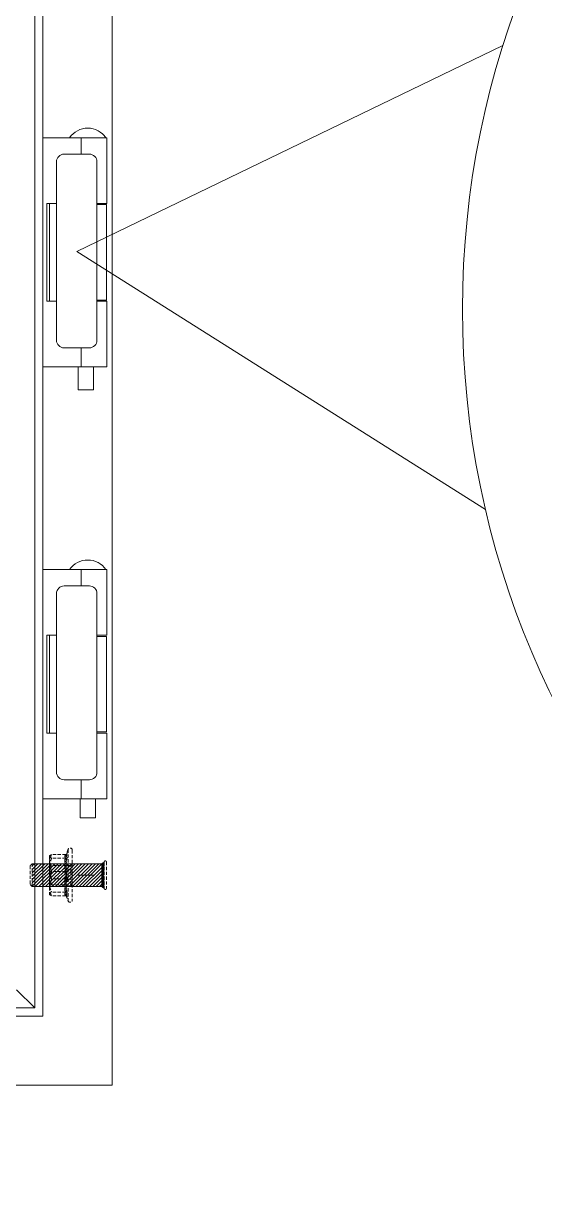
# Model space of a CAD drawing. Header units: millimetres. Extents: x 2222 to 6110, y 1393 to 4154.
# Drawn here: x 4687.4 to 4892, y 1960.4 to 2418.2 of the extents above; entities that cross this region are included whole.
import ezdxf

# ---------------------------------------------------------------- set-up
doc = ezdxf.new("R2010")
doc.units = ezdxf.units.MM
doc.linetypes.add('HIDDEN', pattern=[1.905, 1.27, -0.635])
doc.layers.add('AMLAYER_BENDLINE_BACK', color=1, linetype='HIDDEN')
doc.layers.add('BUSBAR', color=3, linetype='Continuous')

msp = doc.modelspace()

# ---------------------------------------------------------------- hatches: boundary and pattern name
at = {"layer": 'AMLAYER_BENDLINE_BACK', "lineweight": 9}
h = msp.add_hatch(dxfattribs=at)
h.set_pattern_fill('ANSI31', color=1, scale=7.5, style=0)
h.set_pattern_definition([(45, (50878.7345, 10829.9422), (-0.662912607, 0.662912607), [])])
edge = h.paths.add_edge_path()
edge.add_line((4718.25, 2086.3), (4718.25, 2087.25))
edge.add_line((4718.25, 2087.25), (4718.25, 2087.67))
edge.add_line((4718.25, 2087.67), (4718.25, 2088.17))
edge.add_line((4718.25, 2088.17), (4718.25, 2088.33))
edge.add_spline(control_points=[(4718.25, 2088.33), (4690.94, 2088.33)], knot_values=[0, 0, 1, 1], degree=1, periodic=0)
edge.add_line((4690.94, 2088.33), (4690.94, 2079.33))
edge.add_spline(control_points=[(4690.94, 2079.33), (4718.25, 2079.33)], knot_values=[0, 0, 1, 1], degree=1, periodic=0)
edge.add_line((4718.25, 2079.33), (4718.25, 2079.42))
edge.add_line((4718.25, 2079.42), (4718.25, 2080.11))
edge.add_line((4718.25, 2080.11), (4718.25, 2080.56))
edge.add_line((4718.25, 2080.56), (4718.25, 2080.73))
edge.add_line((4718.25, 2080.73), (4718.25, 2081.25))
edge.add_line((4718.25, 2081.25), (4718.25, 2082.32))
edge.add_line((4718.25, 2082.32), (4718.25, 2082.55))
edge.add_line((4718.25, 2082.55), (4718.25, 2082.72))
edge.add_line((4718.25, 2082.72), (4718.25, 2082.78))
edge.add_line((4718.25, 2082.78), (4718.25, 2083.77))
edge.add_line((4718.25, 2083.77), (4718.25, 2084.94))
edge.add_line((4718.25, 2084.94), (4718.25, 2085.11))
edge.add_line((4718.25, 2085.11), (4718.25, 2085.98))
edge.add_line((4718.25, 2085.98), (4718.25, 2086.3))

# ---------------------------------------------------------------- linework, layer by layer
at = {"color": 7, "linetype": 'Continuous', "lineweight": 9}
for p, q in [((4722.3, 2001.33), (4722.3, 2526.33)), ((4695.11, 2028.52), (4695.11, 2446.64)), ((4691.92, 2031.7), (4691.92, 2443.46)), ((4695.11, 2373.33), (4710.16, 2373.33)), ((4710.16, 2373.33), (4720.23, 2373.33)), ((4710.16, 2366.88), (4710.16, 2373.33)), ((4700.43, 2293.83), (4700.43, 2363.88)), ((4703.43, 2366.88), (4713.33, 2366.88)), ((4716.33, 2363.88), (4716.33, 2347.08)), ((4700.43, 2347.53), (4696.63, 2347.53)), ((4696.63, 2347.53), (4696.63, 2309.13)), ((4697.66, 2347.53), (4697.66, 2309.13)), ((4720.23, 2347.53), (4716.33, 2347.53)), ((4716.33, 2309.58), (4716.33, 2347.08)), ((4716.33, 2347.08), (4720.08, 2347.08)), ((4720.08, 2347.08), (4720.08, 2309.58)), ((4696.63, 2309.13), (4700.43, 2309.13)), ((4716.33, 2309.58), (4716.33, 2293.83)), ((4720.08, 2309.58), (4716.33, 2309.58)), ((4716.33, 2309.13), (4720.23, 2309.13)), ((4713.33, 2290.83), (4703.43, 2290.83)), ((4710.16, 2283.33), (4710.16, 2290.83)), ((4710.16, 2283.33), (4695.11, 2283.33)), ((4720.23, 2283.33), (4710.16, 2283.33)), ((4711.98, 2274.33), (4708.98, 2274.33)), ((4714.98, 2274.33), (4711.98, 2274.33)), ((4695.11, 2203.8), (4710.16, 2203.8)), ((4710.16, 2203.8), (4720.23, 2203.8)), ((4710.16, 2197.35), (4710.16, 2203.8)), ((4700.43, 2124.3), (4700.43, 2194.35)), ((4703.43, 2197.35), (4713.33, 2197.35)), ((4716.33, 2194.35), (4716.33, 2177.55)), ((4700.43, 2178), (4696.63, 2178)), ((4696.63, 2178), (4696.63, 2139.6)), ((4697.66, 2178), (4697.66, 2139.6)), ((4720.23, 2178), (4716.33, 2178)), ((4716.33, 2177.55), (4720.08, 2177.55)), ((4716.33, 2140.05), (4716.33, 2177.55)), ((4720.08, 2177.55), (4720.08, 2140.05)), ((4696.63, 2139.6), (4700.43, 2139.6)), ((4720.08, 2140.05), (4716.33, 2140.05)), ((4716.33, 2140.05), (4716.33, 2124.3)), ((4716.33, 2139.6), (4720.23, 2139.6)), ((4713.33, 2121.3), (4703.43, 2121.3)), ((4710.16, 2113.8), (4710.16, 2121.3)), ((4710.16, 2113.8), (4695.11, 2113.8)), ((4720.23, 2113.8), (4710.16, 2113.8)), ((4712.73, 2106.3), (4709.73, 2106.3)), ((4715.73, 2106.3), (4712.73, 2106.3)), ((4711.98, 2083.83), (4708.98, 2083.83)), ((4714.98, 2083.83), (4711.98, 2083.83)), ((4684.8, 2038.83), (4691.92, 2031.7)), ((4329.48, 2028.52), (4695.11, 2028.52)), ((4332.67, 2031.7), (4691.92, 2031.7)), ((4302.3, 2001.33), (4722.3, 2001.33))]:
    msp.add_line(p, q, dxfattribs=at)
at = {"color": 1, "linetype": 'HIDDEN', "lineweight": 9}
for p, q in [((4690.94, 2088.33), (4690.94, 2079.33)), ((4718.25, 2088.36), (4718.25, 2088.13)), ((4718.82, 2088.33), (4718.25, 2088.33)), ((4718.82, 2088.31), (4718.25, 2088.31)), ((4718.82, 2088.26), (4718.25, 2088.26)), ((4718.82, 2088.21), (4718.25, 2088.21)), ((4718.25, 2088.13), (4718.25, 2088.17)), ((4718.25, 2088.17), (4718.25, 2087.67)), ((4718.82, 2088.14), (4718.25, 2088.14)), ((4718.82, 2088.07), (4718.25, 2088.07)), ((4719.15, 2088.43), (4718.82, 2088.43)), ((4719.15, 2088.36), (4718.82, 2088.36)), ((4718.82, 2088.36), (4718.82, 2088.13)), ((4719.15, 2088.33), (4718.82, 2088.33)), ((4719.15, 2088.26), (4718.82, 2088.26)), ((4719.15, 2088.23), (4718.82, 2088.23)), ((4719.15, 2088.23), (4718.82, 2088.23)), ((4719.15, 2088.17), (4718.82, 2088.17)), ((4718.82, 2088.17), (4718.82, 2087.25)), ((4718.82, 2088.17), (4718.82, 2088.13)), ((4719.15, 2088.13), (4718.82, 2088.13)), ((4719.15, 2088.08), (4718.82, 2088.08)), ((4719.15, 2087.94), (4718.82, 2087.94)), ((4719.15, 2089.01), (4719.15, 2078.65)), ((4720.05, 2089.01), (4720.05, 2078.65)), ((4690.05, 2087.44), (4690.05, 2080.22)), ((4718.82, 2087.9), (4718.25, 2087.9)), ((4718.82, 2087.78), (4718.25, 2087.78)), ((4718.82, 2087.67), (4718.25, 2087.67)), ((4718.25, 2087.25), (4718.25, 2087.67)), ((4718.82, 2087.53), (4718.25, 2087.53)), ((4718.82, 2087.26), (4718.25, 2087.26)), ((4718.25, 2087.25), (4718.25, 2086.3)), ((4718.82, 2087.09), (4718.25, 2087.09)), ((4718.82, 2086.93), (4718.25, 2086.93)), ((4718.82, 2086.74), (4718.25, 2086.74)), ((4718.82, 2086.39), (4718.25, 2086.39)), ((4718.25, 2086.3), (4718.25, 2085.98)), ((4718.82, 2086.18), (4718.25, 2086.18)), ((4718.82, 2085.98), (4718.25, 2085.98)), ((4718.25, 2085.11), (4718.25, 2085.98)), ((4718.82, 2085.75), (4718.25, 2085.75)), ((4718.82, 2085.35), (4718.25, 2085.35)), ((4718.25, 2085.11), (4718.25, 2084.94)), ((4718.82, 2085.11), (4718.25, 2085.11)), ((4718.25, 2084.94), (4718.25, 2083.77)), ((4718.82, 2084.88), (4718.25, 2084.88)), ((4718.82, 2084.63), (4718.25, 2084.63)), ((4718.82, 2084.2), (4718.25, 2084.2)), ((4718.82, 2083.95), (4718.25, 2083.95)), ((4718.25, 2082.78), (4718.25, 2083.77)), ((4718.25, 2083.77), (4718.25, 2083.71)), ((4718.82, 2083.71), (4718.25, 2083.71)), ((4718.82, 2083.46), (4718.25, 2083.46)), ((4719.15, 2087.64), (4718.82, 2087.64)), ((4719.15, 2087.54), (4718.82, 2087.54)), ((4719.15, 2087.25), (4718.82, 2087.25)), ((4718.82, 2086.93), (4718.82, 2087.25)), ((4719.15, 2087.15), (4718.82, 2087.15)), ((4718.82, 2086.3), (4718.82, 2086.93)), ((4719.15, 2086.77), (4718.82, 2086.77)), ((4719.15, 2086.41), (4718.82, 2086.41)), ((4719.15, 2086.3), (4718.82, 2086.3)), ((4718.82, 2086.3), (4718.82, 2084.94)), ((4719.15, 2085.92), (4718.82, 2085.92)), ((4719.15, 2085.47), (4718.82, 2085.47)), ((4719.15, 2085.34), (4718.82, 2085.34)), ((4718.82, 2083.95), (4718.82, 2084.94)), ((4719.15, 2084.94), (4718.82, 2084.94)), ((4718.82, 2084.88), (4718.82, 2084.94)), ((4719.15, 2084.8), (4718.82, 2084.8)), ((4719.15, 2084.32), (4718.82, 2084.32)), ((4718.82, 2083.89), (4718.82, 2083.95)), ((4718.82, 2083.89), (4718.82, 2083.77)), ((4719.15, 2083.89), (4718.82, 2083.89)), ((4719.15, 2083.77), (4718.82, 2083.77)), ((4718.82, 2083.77), (4718.82, 2082.32)), ((4719.15, 2083.34), (4718.82, 2083.34)), ((4718.82, 2083.03), (4718.25, 2083.03)), ((4718.82, 2082.78), (4718.25, 2082.78)), ((4718.25, 2082.78), (4718.25, 2082.72)), ((4718.25, 2082.72), (4718.25, 2082.55)), ((4718.82, 2082.55), (4718.25, 2082.55)), ((4718.25, 2082.55), (4718.25, 2082.32)), ((4718.25, 2082.32), (4718.25, 2081.25)), ((4718.82, 2082.31), (4718.25, 2082.31)), ((4718.82, 2081.91), (4718.25, 2081.91)), ((4718.82, 2081.68), (4718.25, 2081.68)), ((4718.82, 2081.48), (4718.25, 2081.48)), ((4718.82, 2081.27), (4718.25, 2081.27)), ((4718.25, 2080.73), (4718.25, 2081.25)), ((4718.82, 2080.92), (4718.25, 2080.92)), ((4718.82, 2080.73), (4718.25, 2080.73)), ((4718.25, 2080.73), (4718.25, 2080.56)), ((4718.82, 2080.56), (4718.25, 2080.56)), ((4718.25, 2080.56), (4718.25, 2080.11)), ((4718.82, 2080.4), (4718.25, 2080.4)), ((4718.82, 2080.13), (4718.25, 2080.13)), ((4718.25, 2080.11), (4718.25, 2079.42)), ((4718.82, 2079.99), (4718.25, 2079.99)), ((4718.82, 2079.87), (4718.25, 2079.87)), ((4718.82, 2079.76), (4718.25, 2079.76)), ((4718.82, 2079.59), (4718.25, 2079.59)), ((4718.82, 2079.52), (4718.25, 2079.52)), ((4718.82, 2079.45), (4718.25, 2079.45)), ((4718.25, 2079.42), (4718.25, 2079.23)), ((4718.82, 2079.4), (4718.25, 2079.4)), ((4718.82, 2079.34), (4718.25, 2079.34)), ((4718.82, 2079.33), (4718.25, 2079.33)), ((4719.15, 2082.86), (4718.82, 2082.86)), ((4719.15, 2082.72), (4718.82, 2082.72)), ((4718.82, 2081.68), (4718.82, 2082.32)), ((4719.15, 2082.32), (4718.82, 2082.32)), ((4719.15, 2082.19), (4718.82, 2082.19)), ((4719.15, 2081.74), (4718.82, 2081.74)), ((4718.82, 2081.48), (4718.82, 2081.68)), ((4718.82, 2081.25), (4718.82, 2081.48)), ((4719.15, 2081.36), (4718.82, 2081.36)), ((4718.82, 2081.25), (4718.82, 2080.11)), ((4719.15, 2081.25), (4718.82, 2081.25)), ((4719.15, 2080.89), (4718.82, 2080.89)), ((4719.15, 2080.51), (4718.82, 2080.51)), ((4719.15, 2080.41), (4718.82, 2080.41)), ((4718.82, 2079.99), (4718.82, 2080.11)), ((4719.15, 2080.11), (4718.82, 2080.11)), ((4719.15, 2080.02), (4718.82, 2080.02)), ((4718.82, 2079.87), (4718.82, 2079.99)), ((4718.82, 2079.42), (4718.82, 2079.87)), ((4719.15, 2079.72), (4718.82, 2079.72)), ((4719.15, 2079.49), (4718.82, 2079.49)), ((4718.82, 2079.42), (4718.82, 2078.9)), ((4719.15, 2079.42), (4718.82, 2079.42)), ((4719.15, 2079.23), (4718.82, 2079.23)), ((4719.15, 2079.05), (4718.82, 2079.05)), ((4719.15, 2079.01), (4718.82, 2079.01)), ((4719.15, 2078.9), (4718.82, 2078.9)), ((4719.15, 2078.87), (4718.86, 2078.87)), ((4719.15, 2078.8), (4718.98, 2078.8)), ((4719.15, 2078.78), (4719.02, 2078.78))]:
    msp.add_line(p, q, dxfattribs=at)
at = {"lineweight": 9}
msp.add_circle((5205.36, 2305.95), 345.58, dxfattribs=at)
at = {"color": 7, "linetype": 'Continuous', "lineweight": 9}
for centre, radius, start, end in [((4712.73, 2368.44), 8.64, 34.4829, 145.5171), ((4703.43, 2363.88), 3, 90, 180), ((4713.33, 2363.88), 3, 0, 90), ((4703.43, 2293.83), 3, 180, 270), ((4713.33, 2293.83), 3, 270, 0), ((4712.73, 2198.91), 8.64, 34.4829, 145.5171), ((4703.43, 2194.35), 3, 90, 180), ((4713.33, 2194.35), 3, 0, 90), ((4703.43, 2124.3), 3, 180, 270), ((4713.33, 2124.3), 3, 270, 0)]:
    msp.add_arc(centre, radius, start, end, dxfattribs=at)
at = {"color": 1, "linetype": 'HIDDEN', "lineweight": 9}
for centre, start, end in [((4719.6, 2089.01), 0, 180), ((4719.6, 2078.65), 180, 0)]:
    msp.add_arc(centre, 0.446, start, end, dxfattribs=at)
at = {"color": 7, "linetype": 'Continuous', "lineweight": 9}
for points in [[(4720.23, 2347.53), (4720.23, 2373.33)], [(4720.23, 2283.33), (4720.23, 2309.13)], [(4708.98, 2283.33), (4708.98, 2274.33)], [(4714.98, 2274.33), (4714.98, 2283.33)], [(4720.23, 2178), (4720.23, 2203.8)], [(4720.23, 2113.8), (4720.23, 2139.6)], [(4709.73, 2113.8), (4709.73, 2106.3)], [(4715.73, 2106.3), (4715.73, 2113.8)]]:
    msp.add_open_spline(points, degree=1, dxfattribs=at)
at = {"color": 1, "linetype": 'HIDDEN', "lineweight": 9}
for points, degree in [([(4690.94, 2088.33), (4690.05, 2087.44)], 1), ([(4718.82, 2088.33), (4718.25, 2088.33)], 1), ([(4719.15, 2088.36), (4718.82, 2088.36)], 1), ([(4720.05, 2089), (4720.05, 2089)], 1), ([(4690.05, 2080.22), (4690.94, 2079.33)], 1), ([(4718.25, 2079.33), (4718.82, 2079.33)], 1), ([(4719.15, 2079.03), (4718.98, 2079.14), (4718.8, 2079.06), (4718.63, 2079.01)], 3), ([(4718.66, 2078.99), (4718.82, 2079.05), (4718.99, 2079.12), (4719.15, 2079.03)], 3), ([(4718.66, 2078.99), (4718.83, 2078.98), (4718.99, 2078.88), (4719.15, 2078.78)], 3), ([(4719.03, 2078.78), (4719.15, 2078.78)], 1), ([(4720.05, 2078.66), (4720.05, 2078.66)], 1)]:
    msp.add_open_spline(points, degree=degree, dxfattribs=at)
at = {"color": 1, "lineweight": 9}
for points in [[(4718.25, 2088.33), (4690.94, 2088.33)], [(4690.94, 2079.33), (4718.25, 2079.33)]]:
    msp.add_open_spline(points, degree=1, dxfattribs=at)
at = {"color": 1, "linetype": 'HIDDEN', "lineweight": 9}
for points, knots in [([(4719.15, 2088.91), (4719.04, 2088.84), (4718.74, 2088.65), (4718.44, 2088.47), (4718.25, 2088.36)], [0, 0, 0, 0, 0.374628, 1, 1, 1, 1]), ([(4718.25, 2088.33), (4718.42, 2088.43), (4718.72, 2088.61), (4719.02, 2088.79), (4719.15, 2088.87)], [0, 0, 0, 0, 0.559493, 1, 1, 1, 1]), ([(4719.15, 2088.79), (4719.04, 2088.72), (4718.74, 2088.55), (4718.44, 2088.37), (4718.25, 2088.26)], [0, 0, 0, 0, 0.374625, 1, 1, 1, 1]), ([(4718.25, 2088.23), (4718.44, 2088.35), (4718.74, 2088.53), (4719.04, 2088.72), (4719.15, 2088.78)], [0, 0, 0, 0, 0.625374, 1, 1, 1, 1]), ([(4719.15, 2088.63), (4719.02, 2088.55), (4718.72, 2088.37), (4718.42, 2088.18), (4718.25, 2088.08)], [0, 0, 0, 0, 0.440506, 1, 1, 1, 1]), ([(4718.25, 2088.13), (4718.42, 2088.22), (4718.72, 2088.39), (4719.02, 2088.56), (4719.15, 2088.63)], [0, 0, 0, 0, 0.559495, 1, 1, 1, 1]), ([(4719.15, 2088.16), (4719.04, 2088.1), (4718.74, 2088.48), (4718.44, 2088.33), (4718.25, 2088.23)], [0, 0, 0, 0, 0.374628, 1, 1, 1, 1]), ([(4719.15, 2088.15), (4719.02, 2088.08), (4718.72, 2088.44), (4718.42, 2088.27), (4718.25, 2088.17)], [0, 0, 0, 0, 0.440505, 1, 1, 1, 1]), ([(4718.25, 2087.94), (4718.44, 2088.02), (4718.74, 2088.16), (4719.04, 2088.3), (4719.15, 2088.35)], [0, 0, 0, 0, 0.625372, 1, 1, 1, 1]), ([(4719.15, 2088.01), (4719.04, 2087.96), (4718.74, 2087.84), (4718.44, 2087.71), (4718.25, 2087.64)], [0, 0, 0, 0, 0.374627, 1, 1, 1, 1]), ([(4718.25, 2087.54), (4718.44, 2087.64), (4718.74, 2087.79), (4719.04, 2087.94), (4719.15, 2087.99)], [0, 0, 0, 0, 0.625375, 1, 1, 1, 1]), ([(4718.41, 2088.45), (4718.55, 2088.43), (4718.79, 2088.22), (4719.04, 2088.37), (4719.15, 2088.43)], [0.1790506, 0.1790506, 0.1790506, 0.1790506, 0.6253726, 1, 1, 1, 1]), ([(4718.25, 2087.25), (4718.44, 2087.32), (4718.74, 2087.43), (4719.04, 2087.54), (4719.15, 2087.58)], [0, 0, 0, 0, 0.625374, 1, 1, 1, 1]), ([(4719.15, 2087.56), (4719.04, 2087.51), (4718.74, 2087.37), (4718.44, 2087.24), (4718.25, 2087.15)], [0, 0, 0, 0, 0.374628, 1, 1, 1, 1]), ([(4718.25, 2086.77), (4718.44, 2086.84), (4718.74, 2086.97), (4719.04, 2087.09), (4719.15, 2087.14)], [0, 0, 0, 0, 0.625372, 1, 1, 1, 1]), ([(4719.15, 2086.63), (4719.04, 2086.59), (4718.74, 2086.48), (4718.44, 2086.37), (4718.25, 2086.3)], [0, 0, 0, 0, 0.374626, 1, 1, 1, 1]), ([(4719.15, 2086.63), (4718.87, 2086.56), (4718.57, 2086.49), (4718.27, 2086.41), (4718.25, 2086.41)], [0, 0, 0, 0, 0.950163, 1, 1, 1, 1]), ([(4718.25, 2085.92), (4718.44, 2085.96), (4718.74, 2086.01), (4719.04, 2086.07), (4719.15, 2086.09)], [0, 0, 0, 0, 0.625372, 1, 1, 1, 1]), ([(4719.15, 2085.58), (4719.02, 2085.57), (4718.72, 2085.53), (4718.42, 2085.49), (4718.25, 2085.47)], [0, 0, 0, 0, 0.440506, 1, 1, 1, 1]), ([(4718.25, 2085.34), (4718.27, 2085.34), (4718.57, 2085.41), (4718.87, 2085.49), (4719.15, 2085.56)], [0, 0, 0, 0, 0.049836, 1, 1, 1, 1]), ([(4718.25, 2084.94), (4718.44, 2084.95), (4718.74, 2084.97), (4719.04, 2084.99), (4719.15, 2084.99)], [0, 0, 0, 0, 0.625373, 1, 1, 1, 1]), ([(4719.15, 2084.97), (4719.04, 2084.95), (4718.74, 2084.89), (4718.44, 2084.84), (4718.25, 2084.8)], [0, 0, 0, 0, 0.374622, 1, 1, 1, 1]), ([(4718.25, 2084.32), (4718.42, 2084.34), (4718.72, 2084.38), (4719.02, 2084.42), (4719.15, 2084.44)], [0, 0, 0, 0, 0.559496, 1, 1, 1, 1]), ([(4719.15, 2083.83), (4719.04, 2083.84), (4718.74, 2083.86), (4718.44, 2083.88), (4718.25, 2083.89)], [0, 0, 0, 0, 0.374629, 1, 1, 1, 1]), ([(4719.15, 2083.83), (4719.04, 2083.82), (4718.74, 2083.8), (4718.44, 2083.78), (4718.25, 2083.77)], [0, 0, 0, 0, 0.374629, 1, 1, 1, 1]), ([(4718.25, 2083.34), (4718.27, 2083.34), (4718.57, 2083.3), (4718.87, 2083.26), (4719.15, 2083.22)], [0, 0, 0, 0, 0.049836, 1, 1, 1, 1]), ([(4719.15, 2082.69), (4719.04, 2082.71), (4718.74, 2082.77), (4718.44, 2082.82), (4718.25, 2082.86)], [0, 0, 0, 0, 0.374627, 1, 1, 1, 1]), ([(4718.25, 2082.72), (4718.44, 2082.71), (4718.74, 2082.69), (4719.04, 2082.67), (4719.15, 2082.66)], [0, 0, 0, 0, 0.625373, 1, 1, 1, 1]), ([(4718.25, 2082.32), (4718.42, 2082.28), (4718.72, 2082.21), (4719.02, 2082.13), (4719.15, 2082.1)], [0, 0, 0, 0, 0.559496, 1, 1, 1, 1]), ([(4719.15, 2082.08), (4718.87, 2082.11), (4718.57, 2082.15), (4718.27, 2082.19), (4718.25, 2082.19)], [0, 0, 0, 0, 0.950164, 1, 1, 1, 1]), ([(4718.25, 2081.74), (4718.44, 2081.7), (4718.74, 2081.65), (4719.04, 2081.59), (4719.15, 2081.57)], [0, 0, 0, 0, 0.625375, 1, 1, 1, 1]), ([(4719.15, 2081.03), (4719.04, 2081.07), (4718.74, 2081.18), (4718.44, 2081.29), (4718.25, 2081.36)], [0, 0, 0, 0, 0.374626, 1, 1, 1, 1]), ([(4719.15, 2081.02), (4719.02, 2081.06), (4718.72, 2081.13), (4718.42, 2081.21), (4718.25, 2081.25)], [0, 0, 0, 0, 0.440506, 1, 1, 1, 1]), ([(4718.25, 2080.89), (4718.44, 2080.81), (4718.74, 2080.69), (4719.04, 2080.57), (4719.15, 2080.52)], [0, 0, 0, 0, 0.625376, 1, 1, 1, 1]), ([(4719.15, 2080.1), (4719.04, 2080.15), (4718.74, 2080.29), (4718.44, 2080.42), (4718.25, 2080.51)], [0, 0, 0, 0, 0.374626, 1, 1, 1, 1]), ([(4718.25, 2080.41), (4718.44, 2080.34), (4718.74, 2080.23), (4719.04, 2080.12), (4719.15, 2080.08)], [0, 0, 0, 0, 0.625374, 1, 1, 1, 1]), ([(4718.25, 2080.11), (4718.44, 2080.02), (4718.74, 2079.87), (4719.04, 2079.72), (4719.15, 2079.67)], [0, 0, 0, 0, 0.625373, 1, 1, 1, 1]), ([(4719.15, 2079.65), (4719.04, 2079.7), (4718.74, 2079.82), (4718.44, 2079.95), (4718.25, 2080.02)], [0, 0, 0, 0, 0.37463, 1, 1, 1, 1]), ([(4718.25, 2079.72), (4718.44, 2079.63), (4718.74, 2079.5), (4719.04, 2079.36), (4719.15, 2079.31)], [0, 0, 0, 0, 0.625374, 1, 1, 1, 1]), ([(4719.15, 2078.98), (4718.87, 2079.14), (4718.57, 2079.31), (4718.27, 2079.48), (4718.25, 2079.49)], [0, 0, 0, 0, 0.950164, 1, 1, 1, 1]), ([(4719.15, 2078.98), (4719.04, 2079.03), (4718.74, 2079.18), (4718.44, 2079.33), (4718.25, 2079.42)], [0, 0, 0, 0, 0.374625, 1, 1, 1, 1]), ([(4718.25, 2079.23), (4718.44, 2079.12), (4718.74, 2078.94), (4719.04, 2078.77), (4719.15, 2078.7)], [0, 0, 0, 0, 0.625372, 1, 1, 1, 1]), ([(4719.15, 2078.75), (4719.04, 2078.82), (4718.83, 2078.95), (4718.63, 2079.07), (4718.54, 2079.07)], [0, 0, 0, 0, 0.3746281, 0.6864114, 0.6864114, 0.6864114, 0.6864114]), ([(4718.69, 2078.98), (4718.73, 2078.99), (4718.89, 2079.04), (4719.04, 2078.94), (4719.15, 2078.87)], [0.4828472, 0.4828472, 0.4828472, 0.4828472, 0.6253746, 1, 1, 1, 1]), ([(4719.15, 2078.87), (4719.04, 2078.94), (4718.89, 2079.02), (4718.74, 2078.98), (4718.7, 2078.97)], [0, 0, 0, 0, 0.3746265, 0.4980991, 0.4980991, 0.4980991, 0.4980991])]:
    msp.add_open_spline(points, degree=3, knots=knots, dxfattribs=at)
at = {"layer": 'AMLAYER_BENDLINE_BACK', "color": 1, "lineweight": 9}
for p, q in [((4704.99, 2093.9), (4704.99, 2073.75)), ((4706.64, 2093.63), (4706.64, 2074.03)), ((4697.64, 2091.23), (4697.64, 2086.46)), ((4704.07, 2091.94), (4698.54, 2091.94)), ((4704.07, 2090.52), (4698.54, 2090.52)), ((4706.6, 2079.33), (4706.6, 2088.33)), ((4697.64, 2086.46), (4697.64, 2079.06)), ((4698.17, 2087.58), (4698.17, 2080.08)), ((4704.07, 2085.25), (4698.54, 2085.25)), ((4706.08, 2085.15), (4706.08, 2087.58)), ((4706.08, 2080.08), (4706.08, 2085.15)), ((4697.64, 2079.06), (4697.64, 2076.33)), ((4704.07, 2082.41), (4698.54, 2082.41)), ((4704.07, 2077.14), (4698.54, 2077.14)), ((4704.07, 2075.72), (4698.54, 2075.72))]:
    msp.add_line(p, q, dxfattribs=at)
for centre, start, end in [((4705.79, 2093.63), 0, 160), ((4705.79, 2074.03), 200, 0)]:
    msp.add_arc(centre, 0.851, start, end, dxfattribs=at)
for points in [[(4704.99, 2093.92), (4704.23, 2091.83)], [(4698.17, 2087.58), (4697.64, 2088.33)], [(4704.47, 2092.09), (4704.49, 2092.11)], [(4706.6, 2088.33), (4706.08, 2087.58)], [(4706.64, 2088.33), (4706.6, 2088.33)], [(4706.08, 2087.58), (4698.17, 2087.58)], [(4697.64, 2079.33), (4698.17, 2080.08)], [(4698.17, 2080.08), (4706.08, 2080.08)], [(4706.08, 2080.08), (4706.6, 2079.33)], [(4706.6, 2079.33), (4706.64, 2079.33)], [(4704.23, 2075.82), (4704.99, 2073.74)], [(4704.25, 2075.81), (4704.24, 2075.84)], [(4704.5, 2075.54), (4704.44, 2075.61)]]:
    msp.add_open_spline(points, degree=1, dxfattribs=at)
for points, knots in [([(4698.54, 2091.94), (4698.13, 2091.73), (4697.66, 2091.5), (4697.64, 2091.25), (4697.64, 2091.23)], [0, 0, 0, 0, 0.896037, 1, 1, 1, 1]), ([(4697.64, 2088.59), (4697.76, 2089.51), (4697.91, 2090.66), (4698.44, 2091.73), (4698.54, 2091.94)], [0, 0, 0, 0, 0.801464, 1, 1, 1, 1]), ([(4697.64, 2091.23), (4697.76, 2091.03), (4697.91, 2090.79), (4698.44, 2090.56), (4698.54, 2090.52)], [0, 0, 0, 0, 0.801462, 1, 1, 1, 1]), ([(4698.54, 2090.52), (4698.4, 2090.18), (4697.88, 2088.88), (4697.74, 2087.49), (4697.64, 2086.46)], [0, 0, 0, 0, 0.263254, 1, 1, 1, 1]), ([(4698.54, 2085.25), (4698.13, 2086.23), (4697.66, 2087.33), (4697.64, 2088.48), (4697.64, 2088.59)], [0, 0, 0, 0, 0.896037, 1, 1, 1, 1]), ([(4704.07, 2090.52), (4703.87, 2090.75), (4703.47, 2091.22), (4703.87, 2091.7), (4704.07, 2091.94)], [0, 0, 0, 0, 0.492148, 1, 1, 1, 1]), ([(4704.07, 2091.94), (4703.87, 2090.84), (4703.47, 2088.61), (4703.87, 2086.38), (4704.07, 2085.25)], [0, 0, 0, 0, 0.492148, 1, 1, 1, 1]), ([(4704.07, 2082.41), (4703.87, 2083.74), (4703.47, 2086.44), (4703.87, 2089.14), (4704.07, 2090.52)], [0, 0, 0, 0, 0.492148, 1, 1, 1, 1]), ([(4704.07, 2091.94), (4704.13, 2091.94), (4704.25, 2091.96), (4704.41, 2092.05), (4704.54, 2092.18), (4704.61, 2092.29), (4704.63, 2092.35), (4704.63, 2092.35)], [0, 0, 0, 0, 0.236183, 0.471396, 0.73246, 0.992086, 1, 1, 1, 1]), ([(4704.63, 2090.86), (4704.63, 2090.86), (4704.61, 2090.81), (4704.54, 2090.71), (4704.41, 2090.61), (4704.25, 2090.53), (4704.13, 2090.52), (4704.07, 2090.52)], [0, 0, 0, 0, 0.007913, 0.26753, 0.528598, 0.763816, 1, 1, 1, 1]), ([(4704.63, 2092.35), (4704.57, 2092.29), (4704.26, 2091.98), (4704.03, 2091.46), (4704.44, 2091.05), (4704.63, 2090.86)], [0, 0, 0, 0, 0.118084, 0.592259, 1, 1, 1, 1]), ([(4704.63, 2085.32), (4704.57, 2085.59), (4704.26, 2086.96), (4704.03, 2089.32), (4704.44, 2091.39), (4704.63, 2092.35)], [0, 0, 0, 0, 0.118083, 0.592258, 1, 1, 1, 1]), ([(4704.63, 2090.86), (4704.57, 2090.52), (4704.26, 2088.85), (4704.03, 2085.97), (4704.44, 2083.49), (4704.63, 2082.34)], [0, 0, 0, 0, 0.118083, 0.592258, 1, 1, 1, 1]), ([(4704.21, 2091.77), (4704.21, 2091.77), (4704.2, 2091.81), (4704.24, 2091.91), (4704.44, 2092.07), (4704.47, 2092.09)], [0, 0, 0, 0, 0.006763, 0.854115, 1, 1, 1, 1]), ([(4697.64, 2086.46), (4697.64, 2086.26), (4697.68, 2084.92), (4698.07, 2083.55), (4698.52, 2082.45), (4698.54, 2082.41)], [0, 0, 0, 0, 0.148485, 0.965571, 1, 1, 1, 1]), ([(4698.54, 2085.25), (4698.4, 2084.91), (4697.88, 2083.61), (4697.74, 2082.22), (4697.64, 2081.2)], [0, 0, 0, 0, 0.263254, 1, 1, 1, 1]), ([(4704.07, 2085.25), (4703.87, 2083.92), (4703.47, 2081.22), (4703.87, 2078.51), (4704.07, 2077.14)], [0, 0, 0, 0, 0.492148, 1, 1, 1, 1]), ([(4704.07, 2085.25), (4704.13, 2085.25), (4704.25, 2085.25), (4704.41, 2085.27), (4704.54, 2085.29), (4704.61, 2085.31), (4704.63, 2085.32), (4704.63, 2085.32)], [0, 0, 0, 0, 0.236186, 0.471401, 0.732468, 0.992093, 1, 1, 1, 1]), ([(4704.63, 2076.8), (4704.57, 2077.14), (4704.26, 2078.81), (4704.03, 2081.69), (4704.44, 2084.17), (4704.63, 2085.32)], [0, 0, 0, 0, 0.118083, 0.592259, 1, 1, 1, 1]), ([(4698.54, 2082.41), (4698.13, 2081.42), (4697.66, 2080.33), (4697.64, 2079.18), (4697.64, 2079.06)], [0, 0, 0, 0, 0.896036, 1, 1, 1, 1]), ([(4697.64, 2081.2), (4697.64, 2080.99), (4697.68, 2079.65), (4698.07, 2078.29), (4698.52, 2077.19), (4698.54, 2077.14)], [0, 0, 0, 0, 0.148485, 0.965571, 1, 1, 1, 1]), ([(4697.64, 2079.06), (4697.76, 2078.15), (4697.91, 2077), (4698.44, 2075.93), (4698.54, 2075.72)], [0, 0, 0, 0, 0.801462, 1, 1, 1, 1]), ([(4704.07, 2075.72), (4703.87, 2076.82), (4703.47, 2079.05), (4703.87, 2081.28), (4704.07, 2082.41)], [0, 0, 0, 0, 0.492149, 1, 1, 1, 1]), ([(4704.63, 2082.34), (4704.63, 2082.34), (4704.61, 2082.35), (4704.54, 2082.37), (4704.41, 2082.39), (4704.25, 2082.41), (4704.13, 2082.41), (4704.07, 2082.41)], [0, 0, 0, 0, 0.007907, 0.267531, 0.528599, 0.763814, 1, 1, 1, 1]), ([(4704.63, 2082.34), (4704.57, 2082.07), (4704.26, 2080.7), (4704.03, 2078.34), (4704.44, 2076.27), (4704.63, 2075.31)], [0, 0, 0, 0, 0.118083, 0.592258, 1, 1, 1, 1]), ([(4698.54, 2075.72), (4698.13, 2075.93), (4697.66, 2076.16), (4697.64, 2076.41), (4697.64, 2076.43)], [0, 0, 0, 0, 0.896037, 1, 1, 1, 1]), ([(4704.07, 2077.14), (4703.87, 2076.91), (4703.47, 2076.43), (4703.87, 2075.96), (4704.07, 2075.72)], [0, 0, 0, 0, 0.492148, 1, 1, 1, 1]), ([(4704.07, 2077.14), (4704.13, 2077.14), (4704.25, 2077.13), (4704.41, 2077.05), (4704.54, 2076.95), (4704.61, 2076.85), (4704.63, 2076.8), (4704.63, 2076.8)], [0, 0, 0, 0, 0.236185, 0.471399, 0.732462, 0.992087, 1, 1, 1, 1]), ([(4704.63, 2075.31), (4704.63, 2075.31), (4704.61, 2075.37), (4704.54, 2075.48), (4704.41, 2075.61), (4704.25, 2075.7), (4704.13, 2075.71), (4704.07, 2075.72)], [0, 0, 0, 0, 0.007914, 0.267531, 0.5286, 0.763815, 1, 1, 1, 1]), ([(4704.42, 2075.59), (4704.29, 2075.81), (4704.03, 2076.23), (4704.43, 2076.61), (4704.63, 2076.8)], [0, 0, 0, 0, 0.500552, 1, 1, 1, 1])]:
    msp.add_open_spline(points, degree=3, knots=knots, dxfattribs=at)
at = {"layer": 'BUSBAR', "color": 2, "lineweight": 9}
for q in [(4875.66, 2409.49), (4868.83, 2227.39)]:
    msp.add_line((4708.44, 2328.68), q, dxfattribs=at)

doc.saveas('drawing.dxf')
